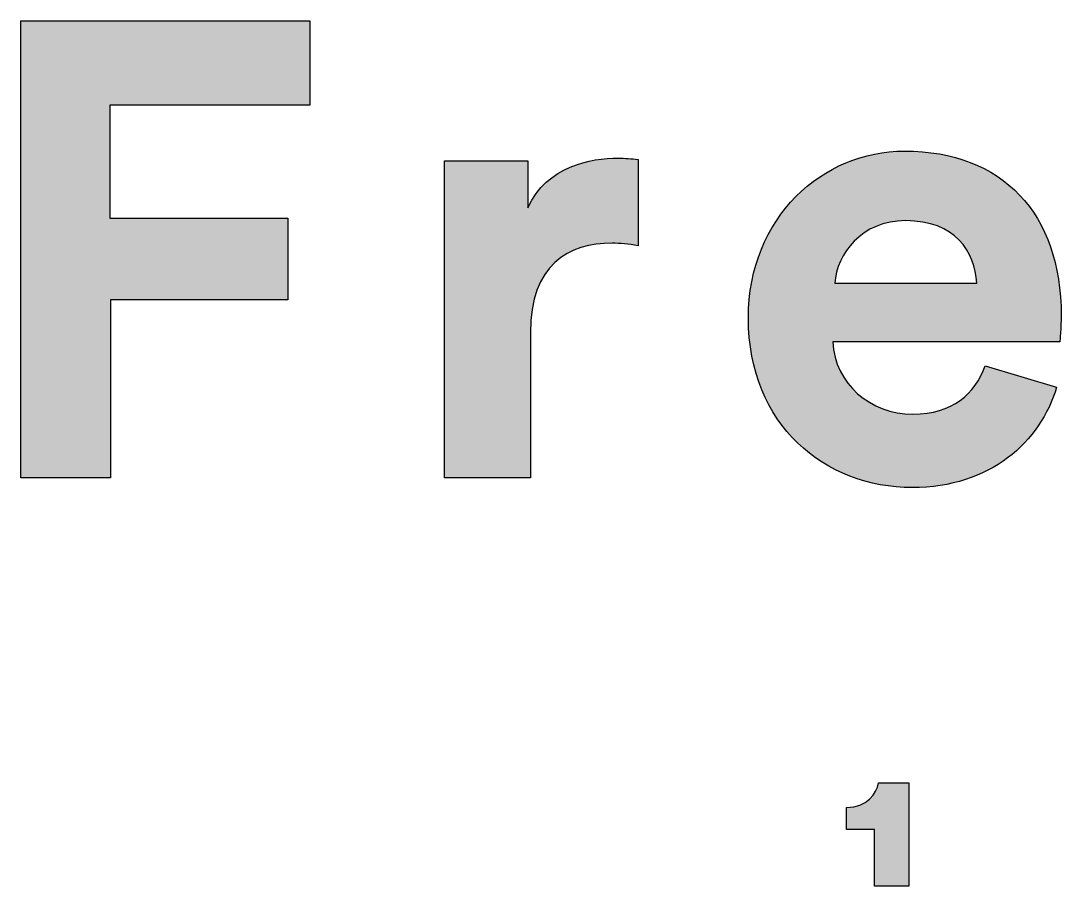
# Model space of a CAD drawing. Header units: millimetres. Extents: x 0 to 2008, y 0 to 2841.
# Drawn here: x 1692.2 to 1757.7, y 164.9 to 219.4 of the extents above; entities that cross this region are included whole.
import ezdxf

# ---------------------------------------------------------------- set-up
doc = ezdxf.new("R2010")
doc.units = ezdxf.units.MM
doc.header["$MEASUREMENT"] = 0
doc.layers.add('Layout Large', color=7, linetype='Continuous', true_color=0x000000)

msp = doc.modelspace()

# ---------------------------------------------------------------- hatches: boundary and pattern name
at = {"layer": 'Layout Large'}
for points in [[(1692.167, 190.579), (1692.167, 219.382), (1710.366, 219.382), (1710.366, 214.06), (1697.772, 214.06), (1697.772, 206.951), (1708.985, 206.951), (1708.985, 201.792), (1697.814, 201.792), (1697.814, 190.579)], [(1731.047, 205.204), (1730.822, 205.246), (1730.605, 205.281), (1730.394, 205.309), (1730.189, 205.331), (1729.99, 205.347), (1729.796, 205.359), (1729.607, 205.365), (1729.422, 205.367), (1729.164, 205.363), (1728.909, 205.351), (1728.656, 205.33), (1728.531, 205.317), (1728.407, 205.301), (1728.284, 205.283), (1728.162, 205.263), (1728.041, 205.24), (1727.92, 205.215), (1727.801, 205.187), (1727.683, 205.157), (1727.566, 205.125), (1727.451, 205.09), (1727.336, 205.053), (1727.223, 205.013), (1727.112, 204.97), (1727.002, 204.925), (1726.893, 204.876), (1726.786, 204.826), (1726.68, 204.772), (1726.576, 204.716), (1726.474, 204.656), (1726.373, 204.594), (1726.274, 204.529), (1726.177, 204.461), (1726.082, 204.39), (1725.988, 204.316), (1725.897, 204.238), (1725.807, 204.158), (1725.72, 204.075), (1725.634, 203.988), (1725.551, 203.898), (1725.47, 203.805), (1725.391, 203.709), (1725.314, 203.609), (1725.239, 203.506), (1725.167, 203.399), (1725.098, 203.289), (1725.031, 203.175), (1724.966, 203.058), (1724.904, 202.938), (1724.844, 202.814), (1724.787, 202.686), (1724.733, 202.554), (1724.681, 202.419), (1724.632, 202.28), (1724.586, 202.137), (1724.543, 201.991), (1724.503, 201.84), (1724.466, 201.686), (1724.431, 201.528), (1724.4, 201.365), (1724.372, 201.199), (1724.347, 201.029), (1724.325, 200.854), (1724.306, 200.676), (1724.291, 200.493), (1724.279, 200.307), (1724.27, 200.115), (1724.265, 199.92), (1724.263, 199.72), (1724.263, 190.579), (1718.86, 190.579), (1718.86, 210.567), (1724.1, 210.567), (1724.1, 207.601), (1724.159, 207.723), (1724.219, 207.842), (1724.282, 207.958), (1724.346, 208.071), (1724.413, 208.181), (1724.482, 208.288), (1724.552, 208.392), (1724.625, 208.493), (1724.699, 208.592), (1724.775, 208.687), (1724.852, 208.78), (1724.931, 208.87), (1725.012, 208.957), (1725.094, 209.042), (1725.178, 209.124), (1725.263, 209.204), (1725.349, 209.281), (1725.437, 209.355), (1725.526, 209.427), (1725.616, 209.496), (1725.707, 209.564), (1725.799, 209.628), (1725.892, 209.691), (1725.986, 209.751), (1726.08, 209.809), (1726.176, 209.865), (1726.272, 209.918), (1726.369, 209.97), (1726.466, 210.019), (1726.564, 210.066), (1726.662, 210.112), (1726.761, 210.155), (1726.96, 210.236), (1727.16, 210.31), (1727.36, 210.376), (1727.56, 210.435), (1727.76, 210.488), (1727.958, 210.535), (1728.156, 210.576), (1728.351, 210.611), (1728.544, 210.641), (1728.734, 210.666), (1728.921, 210.687), (1729.104, 210.703), (1729.283, 210.715), (1729.457, 210.723), (1729.625, 210.727), (1729.788, 210.729), (1729.954, 210.727), (1730.116, 210.722), (1730.433, 210.704), (1731.047, 210.648)], [(1745.939, 164.854), (1745.939, 168.426), (1744.171, 168.426), (1744.171, 169.817), (1744.232, 169.818), (1744.292, 169.82), (1744.351, 169.823), (1744.409, 169.827), (1744.466, 169.833), (1744.522, 169.839), (1744.577, 169.847), (1744.631, 169.856), (1744.683, 169.866), (1744.735, 169.878), (1744.786, 169.89), (1744.836, 169.903), (1744.885, 169.917), (1744.932, 169.932), (1744.979, 169.948), (1745.025, 169.965), (1745.07, 169.983), (1745.114, 170.002), (1745.157, 170.022), (1745.199, 170.042), (1745.24, 170.063), (1745.28, 170.085), (1745.319, 170.108), (1745.357, 170.131), (1745.394, 170.155), (1745.431, 170.18), (1745.466, 170.205), (1745.501, 170.231), (1745.535, 170.258), (1745.567, 170.285), (1745.599, 170.313), (1745.63, 170.341), (1745.661, 170.37), (1745.69, 170.399), (1745.718, 170.428), (1745.746, 170.458), (1745.773, 170.488), (1745.799, 170.519), (1745.824, 170.55), (1745.848, 170.581), (1745.872, 170.613), (1745.895, 170.645), (1745.916, 170.677), (1745.938, 170.709), (1745.958, 170.742), (1745.977, 170.774), (1745.996, 170.807), (1746.014, 170.84), (1746.031, 170.873), (1746.048, 170.906), (1746.063, 170.939), (1746.078, 170.972), (1746.093, 171.004), (1746.106, 171.037), (1746.119, 171.07), (1746.131, 171.103), (1746.142, 171.135), (1746.153, 171.168), (1746.163, 171.2), (1746.172, 171.232), (1746.181, 171.264), (1746.189, 171.296), (1746.196, 171.327), (1746.202, 171.358), (1748.102, 171.357), (1748.102, 164.854)]]:
    msp.add_hatch(color=256, dxfattribs=at).paths.add_polyline_path(points, flags=0)
h = msp.add_hatch(color=256, dxfattribs=at)
h.paths.add_polyline_path([(1757.415, 196.307), (1757.366, 196.146), (1757.314, 195.985), (1757.258, 195.826), (1757.2, 195.667), (1757.138, 195.51), (1757.073, 195.353), (1757.005, 195.198), (1756.934, 195.044), (1756.86, 194.891), (1756.783, 194.739), (1756.703, 194.589), (1756.62, 194.44), (1756.533, 194.293), (1756.444, 194.147), (1756.352, 194.003), (1756.256, 193.86), (1756.158, 193.72), (1756.057, 193.58), (1755.952, 193.443), (1755.845, 193.308), (1755.735, 193.174), (1755.621, 193.042), (1755.505, 192.913), (1755.386, 192.785), (1755.264, 192.659), (1755.139, 192.536), (1755.011, 192.415), (1754.88, 192.296), (1754.747, 192.179), (1754.61, 192.065), (1754.471, 191.953), (1754.328, 191.844), (1754.183, 191.737), (1754.035, 191.633), (1753.884, 191.532), (1753.73, 191.433), (1753.574, 191.337), (1753.415, 191.243), (1753.252, 191.153), (1753.087, 191.065), (1752.92, 190.981), (1752.749, 190.899), (1752.576, 190.82), (1752.4, 190.745), (1752.221, 190.673), (1752.04, 190.604), (1751.855, 190.538), (1751.669, 190.475), (1751.479, 190.416), (1751.287, 190.36), (1751.092, 190.308), (1750.894, 190.26), (1750.693, 190.215), (1750.49, 190.173), (1750.285, 190.135), (1750.076, 190.101), (1749.865, 190.071), (1749.652, 190.045), (1749.435, 190.022), (1749.217, 190.004), (1748.995, 189.99), (1748.771, 189.979), (1748.545, 189.973), (1748.315, 189.971), (1748.059, 189.974), (1747.803, 189.982), (1747.549, 189.997), (1747.296, 190.017), (1747.044, 190.042), (1746.794, 190.074), (1746.545, 190.111), (1746.298, 190.153), (1746.052, 190.201), (1745.809, 190.255), (1745.567, 190.314), (1745.327, 190.379), (1745.089, 190.449), (1744.854, 190.524), (1744.621, 190.605), (1744.39, 190.692), (1744.162, 190.783), (1743.936, 190.88), (1743.713, 190.983), (1743.493, 191.09), (1743.275, 191.203), (1743.061, 191.321), (1742.849, 191.445), (1742.641, 191.573), (1742.436, 191.707), (1742.234, 191.845), (1742.036, 191.989), (1741.842, 192.138), (1741.651, 192.292), (1741.463, 192.451), (1741.28, 192.615), (1741.1, 192.784), (1740.925, 192.957), (1740.753, 193.136), (1740.586, 193.32), (1740.423, 193.508), (1740.264, 193.702), (1740.11, 193.9), (1739.961, 194.103), (1739.816, 194.31), (1739.676, 194.523), (1739.541, 194.74), (1739.411, 194.962), (1739.286, 195.188), (1739.166, 195.419), (1739.052, 195.655), (1738.942, 195.895), (1738.838, 196.14), (1738.74, 196.389), (1738.648, 196.643), (1738.561, 196.901), (1738.48, 197.164), (1738.405, 197.431), (1738.335, 197.703), (1738.273, 197.979), (1738.216, 198.259), (1738.165, 198.543), (1738.121, 198.832), (1738.084, 199.125), (1738.053, 199.423), (1738.029, 199.724), (1738.011, 200.03), (1738.001, 200.34), (1737.997, 200.654), (1738.001, 200.951), (1738.011, 201.245), (1738.028, 201.536), (1738.051, 201.823), (1738.082, 202.107), (1738.118, 202.387), (1738.161, 202.664), (1738.21, 202.937), (1738.265, 203.207), (1738.326, 203.473), (1738.393, 203.735), (1738.466, 203.993), (1738.544, 204.248), (1738.629, 204.499), (1738.718, 204.746), (1738.813, 204.989), (1738.914, 205.228), (1739.02, 205.463), (1739.13, 205.694), (1739.246, 205.921), (1739.367, 206.143), (1739.493, 206.362), (1739.623, 206.576), (1739.758, 206.786), (1739.898, 206.992), (1740.042, 207.193), (1740.19, 207.39), (1740.342, 207.582), (1740.499, 207.77), (1740.66, 207.953), (1740.825, 208.132), (1740.993, 208.306), (1741.165, 208.476), (1741.341, 208.641), (1741.521, 208.801), (1741.704, 208.956), (1741.89, 209.106), (1742.08, 209.252), (1742.272, 209.393), (1742.468, 209.528), (1742.667, 209.659), (1742.868, 209.784), (1743.073, 209.905), (1743.28, 210.02), (1743.489, 210.13), (1743.701, 210.235), (1743.916, 210.334), (1744.133, 210.428), (1744.351, 210.517), (1744.572, 210.601), (1744.795, 210.679), (1745.02, 210.751), (1745.247, 210.818), (1745.475, 210.879), (1745.705, 210.935), (1745.936, 210.985), (1746.169, 211.029), (1746.403, 211.068), (1746.638, 211.1), (1746.874, 211.127), (1747.112, 211.148), (1747.35, 211.163), (1747.589, 211.172), (1747.828, 211.175), (1748.116, 211.173), (1748.4, 211.164), (1748.68, 211.15), (1748.957, 211.13), (1749.23, 211.104), (1749.499, 211.073), (1749.764, 211.036), (1750.026, 210.994), (1750.283, 210.946), (1750.537, 210.892), (1750.787, 210.834), (1751.033, 210.769), (1751.274, 210.7), (1751.512, 210.625), (1751.746, 210.545), (1751.976, 210.459), (1752.202, 210.369), (1752.424, 210.273), (1752.641, 210.172), (1752.854, 210.066), (1753.064, 209.954), (1753.269, 209.838), (1753.469, 209.717), (1753.666, 209.59), (1753.858, 209.459), (1754.046, 209.323), (1754.229, 209.181), (1754.408, 209.035), (1754.583, 208.884), (1754.753, 208.729), (1754.919, 208.568), (1755.08, 208.403), (1755.237, 208.233), (1755.389, 208.059), (1755.537, 207.879), (1755.68, 207.696), (1755.818, 207.507), (1755.952, 207.314), (1756.081, 207.117), (1756.205, 206.915), (1756.324, 206.709), (1756.439, 206.498), (1756.549, 206.283), (1756.654, 206.064), (1756.755, 205.84), (1756.85, 205.612), (1756.941, 205.38), (1757.026, 205.143), (1757.107, 204.903), (1757.182, 204.658), (1757.253, 204.409), (1757.318, 204.156), (1757.379, 203.9), (1757.434, 203.639), (1757.484, 203.374), (1757.529, 203.105), (1757.569, 202.832), (1757.604, 202.556), (1757.633, 202.275), (1757.657, 201.991), (1757.676, 201.703), (1757.689, 201.412), (1757.697, 201.116), (1757.7, 200.817), (1757.697, 200.527), (1757.687, 200.243), (1757.659, 199.725), (1757.62, 199.174), (1757.619, 199.155), (1757.619, 199.151), (1743.319, 199.151), (1743.326, 199.028), (1743.337, 198.905), (1743.35, 198.784), (1743.366, 198.665), (1743.386, 198.546), (1743.408, 198.428), (1743.433, 198.312), (1743.461, 198.197), (1743.491, 198.084), (1743.525, 197.971), (1743.561, 197.86), (1743.599, 197.75), (1743.641, 197.642), (1743.685, 197.535), (1743.731, 197.43), (1743.78, 197.326), (1743.832, 197.224), (1743.886, 197.123), (1743.943, 197.023), (1744.001, 196.926), (1744.062, 196.829), (1744.126, 196.735), (1744.192, 196.642), (1744.26, 196.551), (1744.33, 196.462), (1744.402, 196.374), (1744.476, 196.288), (1744.553, 196.204), (1744.631, 196.121), (1744.711, 196.041), (1744.794, 195.962), (1744.878, 195.886), (1744.964, 195.811), (1745.052, 195.738), (1745.142, 195.668), (1745.234, 195.599), (1745.327, 195.532), (1745.422, 195.467), (1745.518, 195.405), (1745.617, 195.344), (1745.716, 195.286), (1745.818, 195.23), (1745.921, 195.176), (1746.025, 195.124), (1746.131, 195.075), (1746.238, 195.028), (1746.346, 194.983), (1746.456, 194.941), (1746.567, 194.9), (1746.679, 194.863), (1746.792, 194.827), (1746.907, 194.795), (1747.022, 194.764), (1747.139, 194.736), (1747.257, 194.711), (1747.376, 194.688), (1747.495, 194.668), (1747.616, 194.65), (1747.738, 194.635), (1747.86, 194.623), (1747.983, 194.613), (1748.107, 194.606), (1748.232, 194.602), (1748.357, 194.601), (1748.59, 194.605), (1748.816, 194.615), (1749.036, 194.633), (1749.143, 194.645), (1749.249, 194.658), (1749.353, 194.674), (1749.456, 194.69), (1749.557, 194.709), (1749.656, 194.729), (1749.754, 194.751), (1749.851, 194.774), (1749.946, 194.799), (1750.039, 194.826), (1750.131, 194.854), (1750.221, 194.884), (1750.31, 194.915), (1750.397, 194.948), (1750.483, 194.982), (1750.567, 195.018), (1750.65, 195.055), (1750.732, 195.094), (1750.812, 195.134), (1750.89, 195.176), (1750.968, 195.219), (1751.043, 195.263), (1751.118, 195.309), (1751.191, 195.356), (1751.262, 195.404), (1751.332, 195.454), (1751.401, 195.505), (1751.469, 195.558), (1751.535, 195.612), (1751.6, 195.667), (1751.663, 195.723), (1751.725, 195.78), (1751.786, 195.839), (1751.845, 195.899), (1751.904, 195.96), (1751.961, 196.022), (1752.016, 196.085), (1752.071, 196.15), (1752.124, 196.215), (1752.176, 196.282), (1752.226, 196.349), (1752.276, 196.418), (1752.324, 196.488), (1752.371, 196.559), (1752.417, 196.631), (1752.461, 196.704), (1752.547, 196.852), (1752.628, 197.004), (1752.704, 197.16), (1752.776, 197.32), (1752.844, 197.483), (1752.907, 197.649)], flags=0)
h.paths.add_polyline_path([(1752.378, 202.849), (1743.441, 202.849), (1743.447, 202.935), (1743.456, 203.021), (1743.467, 203.107), (1743.48, 203.194), (1743.495, 203.281), (1743.512, 203.368), (1743.531, 203.455), (1743.553, 203.543), (1743.576, 203.63), (1743.601, 203.717), (1743.629, 203.804), (1743.658, 203.891), (1743.69, 203.977), (1743.723, 204.064), (1743.759, 204.15), (1743.796, 204.235), (1743.836, 204.32), (1743.877, 204.405), (1743.921, 204.489), (1743.967, 204.572), (1744.014, 204.655), (1744.064, 204.737), (1744.115, 204.818), (1744.169, 204.898), (1744.225, 204.978), (1744.282, 205.056), (1744.342, 205.134), (1744.404, 205.21), (1744.467, 205.285), (1744.533, 205.359), (1744.6, 205.432), (1744.67, 205.504), (1744.741, 205.574), (1744.815, 205.643), (1744.89, 205.71), (1744.967, 205.776), (1745.047, 205.841), (1745.128, 205.903), (1745.211, 205.964), (1745.296, 206.024), (1745.383, 206.081), (1745.472, 206.137), (1745.563, 206.191), (1745.656, 206.243), (1745.75, 206.293), (1745.847, 206.341), (1745.945, 206.386), (1746.046, 206.43), (1746.148, 206.471), (1746.252, 206.51), (1746.359, 206.547), (1746.467, 206.582), (1746.577, 206.614), (1746.688, 206.643), (1746.802, 206.67), (1746.918, 206.694), (1747.035, 206.716), (1747.154, 206.735), (1747.275, 206.751), (1747.398, 206.765), (1747.523, 206.775), (1747.65, 206.783), (1747.779, 206.787), (1747.909, 206.789), (1748.053, 206.787), (1748.193, 206.783), (1748.332, 206.776), (1748.467, 206.766), (1748.6, 206.754), (1748.731, 206.739), (1748.859, 206.721), (1748.984, 206.701), (1749.107, 206.678), (1749.228, 206.653), (1749.346, 206.626), (1749.461, 206.596), (1749.574, 206.563), (1749.685, 206.529), (1749.793, 206.492), (1749.899, 206.453), (1750.002, 206.412), (1750.103, 206.368), (1750.201, 206.323), (1750.298, 206.276), (1750.391, 206.226), (1750.483, 206.175), (1750.572, 206.122), (1750.659, 206.067), (1750.743, 206.01), (1750.825, 205.951), (1750.905, 205.891), (1750.983, 205.829), (1751.058, 205.765), (1751.132, 205.7), (1751.202, 205.633), (1751.271, 205.565), (1751.338, 205.495), (1751.402, 205.424), (1751.464, 205.352), (1751.524, 205.278), (1751.582, 205.203), (1751.638, 205.126), (1751.691, 205.049), (1751.743, 204.97), (1751.792, 204.89), (1751.839, 204.809), (1751.885, 204.727), (1751.928, 204.644), (1751.969, 204.561), (1752.008, 204.476), (1752.045, 204.39), (1752.08, 204.304), (1752.113, 204.217), (1752.144, 204.129), (1752.173, 204.04), (1752.2, 203.951), (1752.226, 203.862), (1752.249, 203.771), (1752.27, 203.681), (1752.29, 203.589), (1752.307, 203.498), (1752.323, 203.406), (1752.337, 203.313), (1752.349, 203.221), (1752.359, 203.128), (1752.367, 203.035), (1752.374, 202.942)], flags=0)
h = msp.add_hatch(color=256, dxfattribs=at)
h.paths.add_polyline_path([(1757.415, 196.307), (1757.366, 196.146), (1757.314, 195.985), (1757.258, 195.826), (1757.2, 195.667), (1757.138, 195.51), (1757.073, 195.353), (1757.005, 195.198), (1756.934, 195.044), (1756.86, 194.891), (1756.783, 194.739), (1756.703, 194.589), (1756.62, 194.44), (1756.533, 194.293), (1756.444, 194.147), (1756.352, 194.003), (1756.256, 193.86), (1756.158, 193.72), (1756.057, 193.58), (1755.952, 193.443), (1755.845, 193.308), (1755.735, 193.174), (1755.621, 193.042), (1755.505, 192.913), (1755.386, 192.785), (1755.264, 192.659), (1755.139, 192.536), (1755.011, 192.415), (1754.88, 192.296), (1754.747, 192.179), (1754.61, 192.065), (1754.471, 191.953), (1754.328, 191.844), (1754.183, 191.737), (1754.035, 191.633), (1753.884, 191.532), (1753.73, 191.433), (1753.574, 191.337), (1753.415, 191.243), (1753.252, 191.153), (1753.087, 191.065), (1752.92, 190.981), (1752.749, 190.899), (1752.576, 190.82), (1752.4, 190.745), (1752.221, 190.673), (1752.04, 190.604), (1751.855, 190.538), (1751.669, 190.475), (1751.479, 190.416), (1751.287, 190.36), (1751.092, 190.308), (1750.894, 190.26), (1750.693, 190.215), (1750.49, 190.173), (1750.285, 190.135), (1750.076, 190.101), (1749.865, 190.071), (1749.652, 190.045), (1749.435, 190.022), (1749.217, 190.004), (1748.995, 189.99), (1748.771, 189.979), (1748.545, 189.973), (1748.315, 189.971), (1748.059, 189.974), (1747.803, 189.982), (1747.549, 189.997), (1747.296, 190.017), (1747.044, 190.042), (1746.794, 190.074), (1746.545, 190.111), (1746.298, 190.153), (1746.052, 190.201), (1745.809, 190.255), (1745.567, 190.314), (1745.327, 190.379), (1745.089, 190.449), (1744.854, 190.524), (1744.621, 190.605), (1744.39, 190.692), (1744.162, 190.783), (1743.936, 190.88), (1743.713, 190.983), (1743.493, 191.09), (1743.275, 191.203), (1743.061, 191.321), (1742.849, 191.445), (1742.641, 191.573), (1742.436, 191.707), (1742.234, 191.845), (1742.036, 191.989), (1741.842, 192.138), (1741.651, 192.292), (1741.463, 192.451), (1741.28, 192.615), (1741.1, 192.784), (1740.925, 192.957), (1740.753, 193.136), (1740.586, 193.32), (1740.423, 193.508), (1740.264, 193.702), (1740.11, 193.9), (1739.961, 194.103), (1739.816, 194.31), (1739.676, 194.523), (1739.541, 194.74), (1739.411, 194.962), (1739.286, 195.188), (1739.166, 195.419), (1739.052, 195.655), (1738.942, 195.895), (1738.838, 196.14), (1738.74, 196.389), (1738.648, 196.643), (1738.561, 196.901), (1738.48, 197.164), (1738.405, 197.431), (1738.335, 197.703), (1738.273, 197.979), (1738.216, 198.259), (1738.165, 198.543), (1738.121, 198.832), (1738.084, 199.125), (1738.053, 199.423), (1738.029, 199.724), (1738.011, 200.03), (1738.001, 200.34), (1737.997, 200.654), (1738.001, 200.951), (1738.011, 201.245), (1738.028, 201.536), (1738.051, 201.823), (1738.082, 202.107), (1738.118, 202.387), (1738.161, 202.664), (1738.21, 202.937), (1738.265, 203.207), (1738.326, 203.473), (1738.393, 203.735), (1738.466, 203.993), (1738.544, 204.248), (1738.629, 204.499), (1738.718, 204.746), (1738.813, 204.989), (1738.914, 205.228), (1739.02, 205.463), (1739.13, 205.694), (1739.246, 205.921), (1739.367, 206.143), (1739.493, 206.362), (1739.623, 206.576), (1739.758, 206.786), (1739.898, 206.992), (1740.042, 207.193), (1740.19, 207.39), (1740.342, 207.582), (1740.499, 207.77), (1740.66, 207.953), (1740.825, 208.132), (1740.993, 208.306), (1741.165, 208.476), (1741.341, 208.641), (1741.521, 208.801), (1741.704, 208.956), (1741.89, 209.106), (1742.08, 209.252), (1742.272, 209.393), (1742.468, 209.528), (1742.667, 209.659), (1742.868, 209.784), (1743.073, 209.905), (1743.28, 210.02), (1743.489, 210.13), (1743.701, 210.235), (1743.916, 210.334), (1744.133, 210.428), (1744.351, 210.517), (1744.572, 210.601), (1744.795, 210.679), (1745.02, 210.751), (1745.247, 210.818), (1745.475, 210.879), (1745.705, 210.935), (1745.936, 210.985), (1746.169, 211.029), (1746.403, 211.068), (1746.638, 211.1), (1746.874, 211.127), (1747.112, 211.148), (1747.35, 211.163), (1747.589, 211.172), (1747.828, 211.175), (1748.116, 211.173), (1748.4, 211.164), (1748.68, 211.15), (1748.957, 211.13), (1749.23, 211.104), (1749.499, 211.073), (1749.764, 211.036), (1750.026, 210.994), (1750.283, 210.946), (1750.537, 210.892), (1750.787, 210.834), (1751.033, 210.769), (1751.274, 210.7), (1751.512, 210.625), (1751.746, 210.545), (1751.976, 210.459), (1752.202, 210.369), (1752.424, 210.273), (1752.641, 210.172), (1752.854, 210.066), (1753.064, 209.954), (1753.269, 209.838), (1753.469, 209.717), (1753.666, 209.59), (1753.858, 209.459), (1754.046, 209.323), (1754.229, 209.181), (1754.408, 209.035), (1754.583, 208.884), (1754.753, 208.729), (1754.919, 208.568), (1755.08, 208.403), (1755.237, 208.233), (1755.389, 208.059), (1755.537, 207.879), (1755.68, 207.696), (1755.818, 207.507), (1755.952, 207.314), (1756.081, 207.117), (1756.205, 206.915), (1756.324, 206.709), (1756.439, 206.498), (1756.549, 206.283), (1756.654, 206.064), (1756.755, 205.84), (1756.85, 205.612), (1756.941, 205.38), (1757.026, 205.143), (1757.107, 204.903), (1757.182, 204.658), (1757.253, 204.409), (1757.318, 204.156), (1757.379, 203.9), (1757.434, 203.639), (1757.484, 203.374), (1757.529, 203.105), (1757.569, 202.832), (1757.604, 202.556), (1757.633, 202.275), (1757.657, 201.991), (1757.676, 201.703), (1757.689, 201.412), (1757.697, 201.116), (1757.7, 200.817), (1757.697, 200.527), (1757.687, 200.243), (1757.659, 199.725), (1757.62, 199.174), (1757.619, 199.155), (1757.619, 199.151), (1743.319, 199.151), (1743.326, 199.028), (1743.337, 198.905), (1743.35, 198.784), (1743.366, 198.665), (1743.386, 198.546), (1743.408, 198.428), (1743.433, 198.312), (1743.461, 198.197), (1743.491, 198.084), (1743.525, 197.971), (1743.561, 197.86), (1743.599, 197.75), (1743.641, 197.642), (1743.685, 197.535), (1743.731, 197.43), (1743.78, 197.326), (1743.832, 197.224), (1743.886, 197.123), (1743.943, 197.023), (1744.001, 196.926), (1744.062, 196.829), (1744.126, 196.735), (1744.192, 196.642), (1744.26, 196.551), (1744.33, 196.462), (1744.402, 196.374), (1744.476, 196.288), (1744.553, 196.204), (1744.631, 196.121), (1744.711, 196.041), (1744.794, 195.962), (1744.878, 195.886), (1744.964, 195.811), (1745.052, 195.738), (1745.142, 195.668), (1745.234, 195.599), (1745.327, 195.532), (1745.422, 195.467), (1745.518, 195.405), (1745.617, 195.344), (1745.716, 195.286), (1745.818, 195.23), (1745.921, 195.176), (1746.025, 195.124), (1746.131, 195.075), (1746.238, 195.028), (1746.346, 194.983), (1746.456, 194.941), (1746.567, 194.9), (1746.679, 194.863), (1746.792, 194.827), (1746.907, 194.795), (1747.022, 194.764), (1747.139, 194.736), (1747.257, 194.711), (1747.376, 194.688), (1747.495, 194.668), (1747.616, 194.65), (1747.738, 194.635), (1747.86, 194.623), (1747.983, 194.613), (1748.107, 194.606), (1748.232, 194.602), (1748.357, 194.601), (1748.59, 194.605), (1748.816, 194.615), (1749.036, 194.633), (1749.143, 194.645), (1749.249, 194.658), (1749.353, 194.674), (1749.456, 194.69), (1749.557, 194.709), (1749.656, 194.729), (1749.754, 194.751), (1749.851, 194.774), (1749.946, 194.799), (1750.039, 194.826), (1750.131, 194.854), (1750.221, 194.884), (1750.31, 194.915), (1750.397, 194.948), (1750.483, 194.982), (1750.567, 195.018), (1750.65, 195.055), (1750.732, 195.094), (1750.812, 195.134), (1750.89, 195.176), (1750.968, 195.219), (1751.043, 195.263), (1751.118, 195.309), (1751.191, 195.356), (1751.262, 195.404), (1751.332, 195.454), (1751.401, 195.505), (1751.469, 195.558), (1751.535, 195.612), (1751.6, 195.667), (1751.663, 195.723), (1751.725, 195.78), (1751.786, 195.839), (1751.845, 195.899), (1751.904, 195.96), (1751.961, 196.022), (1752.016, 196.085), (1752.071, 196.15), (1752.124, 196.215), (1752.176, 196.282), (1752.226, 196.349), (1752.276, 196.418), (1752.324, 196.488), (1752.371, 196.559), (1752.417, 196.631), (1752.461, 196.704), (1752.547, 196.852), (1752.628, 197.004), (1752.704, 197.16), (1752.776, 197.32), (1752.844, 197.483), (1752.907, 197.649)], flags=0)
h.paths.add_polyline_path([(1752.378, 202.849), (1743.441, 202.849), (1743.447, 202.935), (1743.456, 203.021), (1743.467, 203.107), (1743.48, 203.194), (1743.495, 203.281), (1743.512, 203.368), (1743.531, 203.455), (1743.553, 203.543), (1743.576, 203.63), (1743.601, 203.717), (1743.629, 203.804), (1743.658, 203.891), (1743.69, 203.977), (1743.723, 204.064), (1743.759, 204.15), (1743.796, 204.235), (1743.836, 204.32), (1743.877, 204.405), (1743.921, 204.489), (1743.967, 204.572), (1744.014, 204.655), (1744.064, 204.737), (1744.115, 204.818), (1744.169, 204.898), (1744.225, 204.978), (1744.282, 205.056), (1744.342, 205.134), (1744.404, 205.21), (1744.467, 205.285), (1744.533, 205.359), (1744.6, 205.432), (1744.67, 205.504), (1744.741, 205.574), (1744.815, 205.643), (1744.89, 205.71), (1744.967, 205.776), (1745.047, 205.841), (1745.128, 205.903), (1745.211, 205.964), (1745.296, 206.024), (1745.383, 206.081), (1745.472, 206.137), (1745.563, 206.191), (1745.656, 206.243), (1745.75, 206.293), (1745.847, 206.341), (1745.945, 206.386), (1746.046, 206.43), (1746.148, 206.471), (1746.252, 206.51), (1746.359, 206.547), (1746.467, 206.582), (1746.577, 206.614), (1746.688, 206.643), (1746.802, 206.67), (1746.918, 206.694), (1747.035, 206.716), (1747.154, 206.735), (1747.275, 206.751), (1747.398, 206.765), (1747.523, 206.775), (1747.65, 206.783), (1747.779, 206.787), (1747.909, 206.789), (1748.053, 206.787), (1748.193, 206.783), (1748.332, 206.776), (1748.467, 206.766), (1748.6, 206.754), (1748.731, 206.739), (1748.859, 206.721), (1748.984, 206.701), (1749.107, 206.678), (1749.228, 206.653), (1749.346, 206.626), (1749.461, 206.596), (1749.574, 206.563), (1749.685, 206.529), (1749.793, 206.492), (1749.899, 206.453), (1750.002, 206.412), (1750.103, 206.368), (1750.201, 206.323), (1750.298, 206.276), (1750.391, 206.226), (1750.483, 206.175), (1750.572, 206.122), (1750.659, 206.067), (1750.743, 206.01), (1750.825, 205.951), (1750.905, 205.891), (1750.983, 205.829), (1751.058, 205.765), (1751.132, 205.7), (1751.202, 205.633), (1751.271, 205.565), (1751.338, 205.495), (1751.402, 205.424), (1751.464, 205.352), (1751.524, 205.278), (1751.582, 205.203), (1751.638, 205.126), (1751.691, 205.049), (1751.743, 204.97), (1751.792, 204.89), (1751.839, 204.809), (1751.885, 204.727), (1751.928, 204.644), (1751.969, 204.561), (1752.008, 204.476), (1752.045, 204.39), (1752.08, 204.304), (1752.113, 204.217), (1752.144, 204.129), (1752.173, 204.04), (1752.2, 203.951), (1752.226, 203.862), (1752.249, 203.771), (1752.27, 203.681), (1752.29, 203.589), (1752.307, 203.498), (1752.323, 203.406), (1752.337, 203.313), (1752.349, 203.221), (1752.359, 203.128), (1752.367, 203.035), (1752.374, 202.942)], flags=0)

# ---------------------------------------------------------------- linework, layer by layer
for p, q in [((1692.167, 190.579), (1692.167, 219.382)), ((1692.167, 219.382), (1710.366, 219.382)), ((1710.366, 219.382), (1710.366, 214.06)), ((1710.366, 214.06), (1697.772, 214.06)), ((1697.772, 214.06), (1697.772, 206.951)), ((1718.86, 190.579), (1718.86, 210.567)), ((1718.86, 210.567), (1724.1, 210.567)), ((1724.1, 210.567), (1724.1, 207.601)), ((1731.047, 210.648), (1731.047, 205.204)), ((1697.772, 206.951), (1708.985, 206.951)), ((1708.985, 206.951), (1708.985, 201.792)), ((1743.441, 202.849), (1752.378, 202.849)), ((1708.985, 201.792), (1697.814, 201.792)), ((1697.814, 201.792), (1697.814, 190.579)), ((1724.263, 199.72), (1724.263, 190.579)), ((1757.619, 199.151), (1743.319, 199.151)), ((1752.907, 197.649), (1757.415, 196.307)), ((1697.814, 190.579), (1692.167, 190.579)), ((1724.263, 190.579), (1718.86, 190.579)), ((1746.202, 171.358), (1748.102, 171.357)), ((1748.102, 171.357), (1748.102, 164.854)), ((1744.171, 168.426), (1744.171, 169.817)), ((1745.939, 168.426), (1744.171, 168.426)), ((1745.939, 164.854), (1745.939, 168.426)), ((1748.102, 164.854), (1745.939, 164.854))]:
    msp.add_line(p, q, dxfattribs=at)
for points in [[(1737.997, 200.654), (1737.997, 207.032), (1742.709, 211.175), (1747.828, 211.175)], [(1747.828, 211.175), (1754.004, 211.175), (1757.7, 207.235), (1757.7, 200.817)], [(1724.1, 207.601), (1725.319, 210.242), (1728.082, 210.729), (1729.788, 210.729)], [(1729.788, 210.729), (1730.235, 210.729), (1730.642, 210.689), (1731.047, 210.648)], [(1747.909, 206.789), (1745.107, 206.789), (1743.562, 204.676), (1743.441, 202.849)], [(1752.378, 202.849), (1752.297, 204.839), (1750.997, 206.789), (1747.909, 206.789)], [(1729.422, 205.367), (1726.66, 205.367), (1724.263, 204.026), (1724.263, 199.72)], [(1731.047, 205.204), (1730.438, 205.326), (1729.91, 205.367), (1729.422, 205.367)], [(1748.315, 189.971), (1742.832, 189.971), (1737.997, 193.911), (1737.997, 200.654)], [(1757.7, 200.817), (1757.7, 200.045), (1757.619, 199.232), (1757.619, 199.151)], [(1743.319, 199.151), (1743.441, 196.511), (1745.675, 194.601), (1748.357, 194.601)], [(1748.357, 194.601), (1750.875, 194.601), (1752.257, 195.861), (1752.907, 197.649)], [(1757.415, 196.307), (1756.4, 192.854), (1753.232, 189.971), (1748.315, 189.971)], [(1744.171, 169.817), (1745.487, 169.817), (1746.07, 170.7), (1746.202, 171.358)]]:
    msp.add_open_spline(points, degree=3, dxfattribs=at)

doc.saveas('drawing.dxf')
